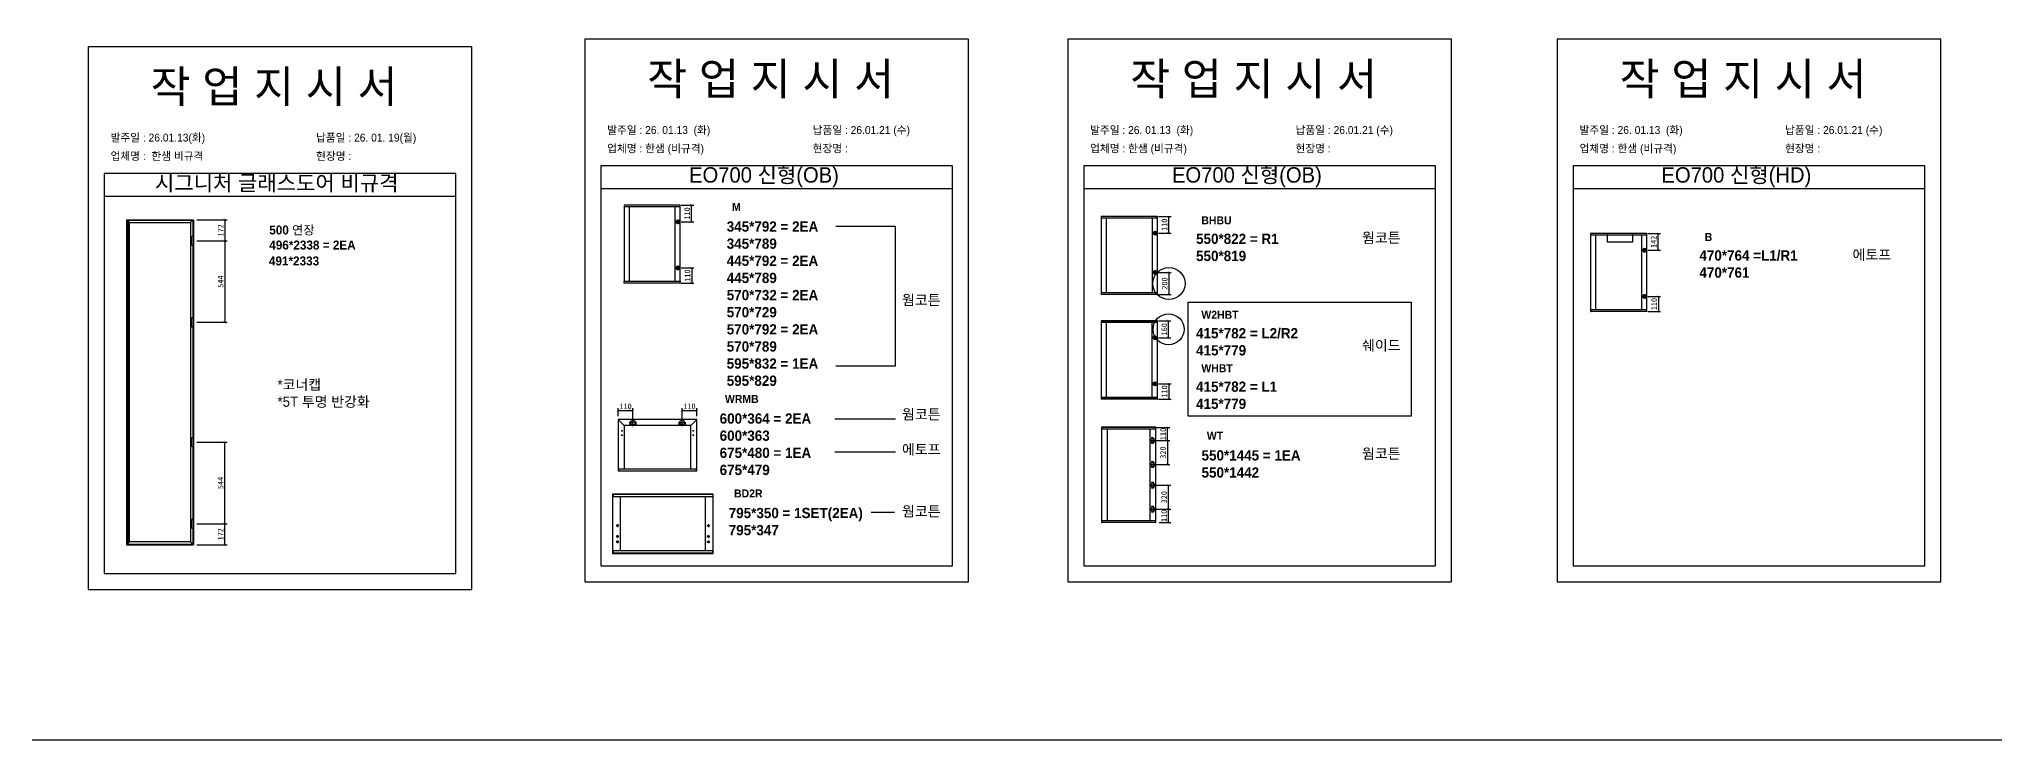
# Model space of a CAD drawing. Header units: millimetres. Extents: x -44117 to 256353, y -2095463 to 65325.
# Drawn here: x 110566 to 119132, y -631101 to -628033 of the extents above; entities that cross this region are included whole.
import ezdxf

# ---------------------------------------------------------------- set-up
doc = ezdxf.new("R2010")
doc.units = ezdxf.units.MM
doc.header["$LTSCALE"] = 10
doc.layers.add('Layer1', color=7, linetype='Continuous', lineweight=70)
doc.styles.add('MtX_Gulim', font='')
doc.styles.get('MtX_Gulim').set_extended_font_data('Gulim', bold=True)
doc.dimstyles.new('ISO-25', dxfattribs={"dimtxt": 2.5, "dimasz": 2.5, "dimexe": 1, "dimexo": 1, "dimtad": 1, "dimtxsty": 'Standard', "dimblk": 'ARCHTICK', "dimcen": 2.5, "dimadec": 0, "dimazin": 0, "dimtfac": 1, "dimtmove": 0, "dimatfit": 3, "dimfxl": 0, "dimarcsym": 0})

# ---------------------------------------------------------------- blocks, each defined once
blk = doc.blocks.new('_ArchTick')
at = {"color": 0, "linetype": 'ByBlock', "const_width": 0.15}
blk.add_lwpolyline([(-0.5, -0.5), (0.5, 0.5)], dxfattribs=at)
blk = doc.blocks.new('*D4509')
at = {"color": 0, "lineweight": -2}
for p, q in [((111256.1, -628916.3), (111389.3, -628916.3)), ((111379.3, -628916.3), (111379.3, -629273.1)), ((111256.1, -629273.1), (111389.3, -629273.1))]:
    blk.add_line(p, q, dxfattribs=at)
at = {"layer": 'Defpoints', "color": 0}
for p in [(111241.1, -628916.3), (111241.1, -629273.1), (111379.3, -629273.1)]:
    blk.add_point(p, dxfattribs=at)
at = {"color": 0, "lineweight": -2, "xscale": 10, "yscale": 10, "zscale": 10}
for p, rotation in [((111379.3, -628916.3), 90), ((111379.3, -629273.1), 270)]:
    blk.add_blockref('_ArchTick', p, dxfattribs=dict(at, rotation=rotation))
at = {"color": 0, "insert": (111360.5, -629094.7), "char_height": 25, "attachment_point": 5, "rotation": 90}
blk.add_mtext('544', dxfattribs=at)
blk = doc.blocks.new('*D4510')
at = {"color": 0, "lineweight": -2}
for p, q in [((111256.1, -628823.8), (111389.3, -628823.8)), ((111379.3, -628823.8), (111379.3, -628916.3)), ((111256.1, -628916.3), (111389.3, -628916.3))]:
    blk.add_line(p, q, dxfattribs=at)
at = {"layer": 'Defpoints', "color": 0}
for p in [(111241.1, -628823.8), (111241.1, -628916.3), (111379.3, -628916.3)]:
    blk.add_point(p, dxfattribs=at)
at = {"color": 0, "lineweight": -2, "xscale": 10, "yscale": 10, "zscale": 10}
for p, rotation in [((111379.3, -628823.8), 90), ((111379.3, -628916.3), 270)]:
    blk.add_blockref('_ArchTick', p, dxfattribs=dict(at, rotation=rotation))
at = {"color": 0, "insert": (111360.5, -628870), "char_height": 25, "attachment_point": 5, "rotation": 90}
blk.add_mtext('172', dxfattribs=at)
blk = doc.blocks.new('*D4511')
at = {"color": 0, "lineweight": -2}
for p, q in [((111256.1, -629797.9), (111389.3, -629797.9)), ((111379.3, -630154.8), (111379.3, -629797.9)), ((111256.1, -630154.8), (111389.3, -630154.8))]:
    blk.add_line(p, q, dxfattribs=at)
at = {"layer": 'Defpoints', "color": 0}
for p in [(111241.1, -629797.9), (111379.3, -629797.9), (111241.1, -630154.8)]:
    blk.add_point(p, dxfattribs=at)
at = {"color": 0, "lineweight": -2, "xscale": 10, "yscale": 10, "zscale": 10}
for p, rotation in [((111379.3, -629797.9), 90), ((111379.3, -630154.8), 270)]:
    blk.add_blockref('_ArchTick', p, dxfattribs=dict(at, rotation=rotation))
at = {"color": 0, "insert": (111360.5, -629976.4), "char_height": 25, "attachment_point": 5, "rotation": 90}
blk.add_mtext('544', dxfattribs=at)
blk = doc.blocks.new('*D4512')
at = {"color": 0, "lineweight": -2}
for p, q in [((111256.1, -630154.8), (111389.3, -630154.8)), ((111379.3, -630247.3), (111379.3, -630154.8)), ((111256.1, -630247.3), (111389.3, -630247.3))]:
    blk.add_line(p, q, dxfattribs=at)
at = {"layer": 'Defpoints', "color": 0}
for p in [(111241.1, -630154.8), (111379.3, -630154.8), (111241.1, -630247.3)]:
    blk.add_point(p, dxfattribs=at)
at = {"color": 0, "lineweight": -2, "xscale": 10, "yscale": 10, "zscale": 10}
for p, rotation in [((111379.3, -630154.8), 90), ((111379.3, -630247.3), 270)]:
    blk.add_blockref('_ArchTick', p, dxfattribs=dict(at, rotation=rotation))
at = {"color": 0, "insert": (111360.5, -630201), "char_height": 25, "attachment_point": 5, "rotation": 90}
blk.add_mtext('172', dxfattribs=at)
blk = doc.blocks.new('*D4513')
at = {"color": 0, "lineweight": -2}
for p, q in [((113378.5, -628759.5), (113433.1, -628759.5)), ((113423.1, -628833.2), (113423.1, -628759.5)), ((113378.5, -628833.2), (113433.1, -628833.2))]:
    blk.add_line(p, q, dxfattribs=at)
at = {"layer": 'Defpoints', "color": 0}
for p in [(113363.5, -628759.5), (113423.1, -628759.5), (113363.5, -628833.2)]:
    blk.add_point(p, dxfattribs=at)
at = {"color": 0, "lineweight": -2, "xscale": 10, "yscale": 10, "zscale": 10}
for p, rotation in [((113423.1, -628759.5), 90), ((113423.1, -628833.2), 270)]:
    blk.add_blockref('_ArchTick', p, dxfattribs=dict(at, rotation=rotation))
at = {"color": 0, "insert": (113404.3, -628796.3), "char_height": 25, "attachment_point": 5, "rotation": 90}
blk.add_mtext('110', dxfattribs=at)
blk = doc.blocks.new('*D4514')
at = {"color": 0, "lineweight": -2}
for p, q in [((113378.5, -629035), (113434, -629035)), ((113424, -629035), (113424, -629101.9)), ((113378.5, -629101.9), (113434, -629101.9))]:
    blk.add_line(p, q, dxfattribs=at)
at = {"layer": 'Defpoints', "color": 0}
for p in [(113363.5, -629035), (113363.5, -629101.9), (113424, -629101.9)]:
    blk.add_point(p, dxfattribs=at)
at = {"color": 0, "lineweight": -2, "xscale": 10, "yscale": 10, "zscale": 10}
for p, rotation in [((113424, -629035), 90), ((113424, -629101.9), 270)]:
    blk.add_blockref('_ArchTick', p, dxfattribs=dict(at, rotation=rotation))
at = {"color": 0, "insert": (113405.3, -629068.5), "char_height": 25, "attachment_point": 5, "rotation": 90}
blk.add_mtext('110', dxfattribs=at)
blk = doc.blocks.new('*D4515')
at = {"color": 0, "lineweight": -2}
for p, q in [((113102.2, -629684.2), (113102.2, -629649.6)), ((113166.7, -629696.9), (113166.7, -629649.6)), ((113102.2, -629659.6), (113166.7, -629659.6))]:
    blk.add_line(p, q, dxfattribs=at)
at = {"layer": 'Defpoints', "color": 0}
for p in [(113102.2, -629699.2), (113166.7, -629659.6), (113166.7, -629711.9)]:
    blk.add_point(p, dxfattribs=at)
at = {"color": 0, "lineweight": -2, "xscale": 10, "yscale": 10, "zscale": 10, "rotation": 180}
blk.add_blockref('_ArchTick', (113102.2, -629659.6), dxfattribs=at)
at = {"color": 0, "lineweight": -2, "xscale": 10, "yscale": 10, "zscale": 10}
blk.add_blockref('_ArchTick', (113166.7, -629659.6), dxfattribs=at)
at = {"color": 0, "insert": (113134.4, -629640.9), "char_height": 25, "attachment_point": 5}
blk.add_mtext('110', dxfattribs=at)
blk = doc.blocks.new('*D4516')
at = {"color": 0, "lineweight": -2}
for p, q in [((113382.3, -629696.9), (113382.3, -629649.6)), ((113446.8, -629684.2), (113446.8, -629649.6)), ((113382.3, -629659.6), (113446.8, -629659.6))]:
    blk.add_line(p, q, dxfattribs=at)
at = {"layer": 'Defpoints', "color": 0}
for p in [(113382.3, -629711.9), (113446.8, -629659.6), (113446.8, -629699.2)]:
    blk.add_point(p, dxfattribs=at)
at = {"color": 0, "lineweight": -2, "xscale": 10, "yscale": 10, "zscale": 10, "rotation": 180}
blk.add_blockref('_ArchTick', (113382.3, -629659.6), dxfattribs=at)
at = {"color": 0, "lineweight": -2, "xscale": 10, "yscale": 10, "zscale": 10}
blk.add_blockref('_ArchTick', (113446.8, -629659.6), dxfattribs=at)
at = {"color": 0, "insert": (113414.5, -629640.9), "char_height": 25, "attachment_point": 5}
blk.add_mtext('110', dxfattribs=at)
blk = doc.blocks.new('*D4517')
at = {"color": 0, "lineweight": -2}
for p, q in [((115469, -628809.1), (115523.6, -628809.1)), ((115469, -628882.7), (115523.6, -628882.7)), ((115513.6, -628882.7), (115513.6, -628809.1))]:
    blk.add_line(p, q, dxfattribs=at)
at = {"layer": 'Defpoints', "color": 0}
for p in [(115454, -628809.1), (115454, -628882.7), (115513.6, -628809.1)]:
    blk.add_point(p, dxfattribs=at)
at = {"color": 0, "lineweight": -2, "xscale": 10, "yscale": 10, "zscale": 10}
for p, rotation in [((115513.6, -628809.1), 90), ((115513.6, -628882.7), 270)]:
    blk.add_blockref('_ArchTick', p, dxfattribs=dict(at, rotation=rotation))
at = {"color": 0, "insert": (115494.8, -628845.9), "char_height": 25, "attachment_point": 5, "rotation": 90}
blk.add_mtext('110', dxfattribs=at)
blk = doc.blocks.new('*D4518')
at = {"color": 0, "lineweight": -2}
for p, q in [((115469, -629054.5), (115524.5, -629054.5)), ((115514.5, -629054.5), (115514.5, -629151.5)), ((115469, -629151.5), (115524.5, -629151.5))]:
    blk.add_line(p, q, dxfattribs=at)
at = {"layer": 'Defpoints', "color": 0}
for p in [(115454, -629054.5), (115454, -629151.5), (115514.5, -629151.5)]:
    blk.add_point(p, dxfattribs=at)
at = {"color": 0, "lineweight": -2, "xscale": 10, "yscale": 10, "zscale": 10}
for p, rotation in [((115514.5, -629054.5), 90), ((115514.5, -629151.5), 270)]:
    blk.add_blockref('_ArchTick', p, dxfattribs=dict(at, rotation=rotation))
at = {"color": 0, "insert": (115495.8, -629103), "char_height": 25, "attachment_point": 5, "rotation": 90}
blk.add_mtext('200', dxfattribs=at)
blk = doc.blocks.new('*D4519')
at = {"color": 0, "lineweight": -2}
for p, q in [((117612.6, -628883.9), (117667.2, -628883.9)), ((117657.2, -628957.5), (117657.2, -628883.9)), ((117612.6, -628957.5), (117667.2, -628957.5))]:
    blk.add_line(p, q, dxfattribs=at)
at = {"layer": 'Defpoints', "color": 0}
for p in [(117597.6, -628883.9), (117657.2, -628883.9), (117597.6, -628957.5)]:
    blk.add_point(p, dxfattribs=at)
at = {"color": 0, "lineweight": -2, "xscale": 10, "yscale": 10, "zscale": 10}
for p, rotation in [((117657.2, -628883.9), 90), ((117657.2, -628957.5), 270)]:
    blk.add_blockref('_ArchTick', p, dxfattribs=dict(at, rotation=rotation))
at = {"color": 0, "insert": (117638.4, -628920.7), "char_height": 25, "attachment_point": 5, "rotation": 90}
blk.add_mtext('142', dxfattribs=at)
blk = doc.blocks.new('*D4520')
at = {"color": 0, "lineweight": -2}
for p, q in [((117612.6, -629159.4), (117668.2, -629159.4)), ((117612.6, -629226.3), (117668.2, -629226.3)), ((117658.2, -629159.4), (117658.2, -629226.3))]:
    blk.add_line(p, q, dxfattribs=at)
at = {"layer": 'Defpoints', "color": 0}
for p in [(117597.6, -629159.4), (117597.6, -629226.3), (117658.2, -629226.3)]:
    blk.add_point(p, dxfattribs=at)
at = {"color": 0, "lineweight": -2, "xscale": 10, "yscale": 10, "zscale": 10}
for p, rotation in [((117658.2, -629159.4), 90), ((117658.2, -629226.3), 270)]:
    blk.add_blockref('_ArchTick', p, dxfattribs=dict(at, rotation=rotation))
at = {"color": 0, "insert": (117639.4, -629192.9), "char_height": 25, "attachment_point": 5, "rotation": 90}
blk.add_mtext('110', dxfattribs=at)
blk = doc.blocks.new('*D4521')
at = {"color": 0, "lineweight": -2}
for p, q in [((115468.1, -629266.7), (115522.7, -629266.7)), ((115512.7, -629340.3), (115512.7, -629266.7)), ((115468.1, -629340.3), (115522.7, -629340.3))]:
    blk.add_line(p, q, dxfattribs=at)
at = {"layer": 'Defpoints', "color": 0}
for p in [(115453.1, -629266.7), (115512.7, -629266.7), (115453.1, -629340.3)]:
    blk.add_point(p, dxfattribs=at)
at = {"color": 0, "lineweight": -2, "xscale": 10, "yscale": 10, "zscale": 10}
for p, rotation in [((115512.7, -629266.7), 90), ((115512.7, -629340.3), 270)]:
    blk.add_blockref('_ArchTick', p, dxfattribs=dict(at, rotation=rotation))
at = {"color": 0, "insert": (115494, -629303.5), "char_height": 25, "attachment_point": 5, "rotation": 90}
blk.add_mtext('160', dxfattribs=at)
blk = doc.blocks.new('*D4522')
at = {"color": 0, "lineweight": -2}
for p, q in [((115468.1, -629542.2), (115523.7, -629542.2)), ((115513.7, -629542.2), (115513.7, -629609.1)), ((115468.1, -629609.1), (115523.7, -629609.1))]:
    blk.add_line(p, q, dxfattribs=at)
at = {"layer": 'Defpoints', "color": 0}
for p in [(115453.1, -629542.2), (115453.1, -629609.1), (115513.7, -629609.1)]:
    blk.add_point(p, dxfattribs=at)
at = {"color": 0, "lineweight": -2, "xscale": 10, "yscale": 10, "zscale": 10}
for p, rotation in [((115513.7, -629542.2), 90), ((115513.7, -629609.1), 270)]:
    blk.add_blockref('_ArchTick', p, dxfattribs=dict(at, rotation=rotation))
at = {"color": 0, "insert": (115494.9, -629575.6), "char_height": 25, "attachment_point": 5, "rotation": 90}
blk.add_mtext('110', dxfattribs=at)
blk = doc.blocks.new('*D4523')
at = {"color": 0, "lineweight": -2}
for p, q in [((115459.8, -629733), (115517.8, -629733)), ((115507.8, -629790.8), (115507.8, -629733)), ((115459.8, -629790.8), (115517.8, -629790.8))]:
    blk.add_line(p, q, dxfattribs=at)
at = {"layer": 'Defpoints', "color": 0}
for p in [(115444.8, -629733), (115507.8, -629733), (115444.8, -629790.8)]:
    blk.add_point(p, dxfattribs=at)
at = {"color": 0, "lineweight": -2, "xscale": 10, "yscale": 10, "zscale": 10}
for p, rotation in [((115507.8, -629733), 90), ((115507.8, -629790.8), 270)]:
    blk.add_blockref('_ArchTick', p, dxfattribs=dict(at, rotation=rotation))
at = {"color": 0, "insert": (115489, -629761.9), "char_height": 25, "attachment_point": 5, "rotation": 90}
blk.add_mtext('110', dxfattribs=at)
blk = doc.blocks.new('*D4524')
at = {"color": 0, "lineweight": -2}
for p, q in [((115459.8, -630091.4), (115522.3, -630091.4)), ((115471.5, -630149.9), (115522.3, -630149.9)), ((115512.3, -630149.9), (115512.3, -630091.4))]:
    blk.add_line(p, q, dxfattribs=at)
at = {"layer": 'Defpoints', "color": 0}
for p in [(115444.8, -630091.4), (115456.5, -630149.9), (115512.3, -630091.4)]:
    blk.add_point(p, dxfattribs=at)
at = {"color": 0, "lineweight": -2, "xscale": 10, "yscale": 10, "zscale": 10}
for p, rotation in [((115512.3, -630091.4), 90), ((115512.3, -630149.9), 270)]:
    blk.add_blockref('_ArchTick', p, dxfattribs=dict(at, rotation=rotation))
at = {"color": 0, "insert": (115493.6, -630120.6), "char_height": 25, "attachment_point": 5, "rotation": 90}
blk.add_mtext('110', dxfattribs=at)
blk = doc.blocks.new('*D4525')
at = {"color": 0, "lineweight": -2}
for p, q in [((115459.8, -629986.2), (115522.3, -629986.2)), ((115512.3, -630091.4), (115512.3, -629986.2)), ((115459.8, -630091.4), (115522.3, -630091.4))]:
    blk.add_line(p, q, dxfattribs=at)
at = {"layer": 'Defpoints', "color": 0}
for p in [(115444.8, -629986.2), (115512.3, -629986.2), (115444.8, -630091.4)]:
    blk.add_point(p, dxfattribs=at)
at = {"color": 0, "lineweight": -2, "xscale": 10, "yscale": 10, "zscale": 10}
for p, rotation in [((115512.3, -629986.2), 90), ((115512.3, -630091.4), 270)]:
    blk.add_blockref('_ArchTick', p, dxfattribs=dict(at, rotation=rotation))
at = {"color": 0, "insert": (115493.6, -630038.8), "char_height": 25, "attachment_point": 5, "rotation": 90}
blk.add_mtext('320', dxfattribs=at)
blk = doc.blocks.new('*D4526')
at = {"color": 0, "lineweight": -2}
for p, q in [((115459.8, -629790.8), (115517.8, -629790.8)), ((115507.8, -629790.8), (115507.8, -629896)), ((115459.8, -629896), (115517.8, -629896))]:
    blk.add_line(p, q, dxfattribs=at)
at = {"layer": 'Defpoints', "color": 0}
for p in [(115444.8, -629790.8), (115444.8, -629896), (115507.8, -629896)]:
    blk.add_point(p, dxfattribs=at)
at = {"color": 0, "lineweight": -2, "xscale": 10, "yscale": 10, "zscale": 10}
for p, rotation in [((115507.8, -629790.8), 90), ((115507.8, -629896), 270)]:
    blk.add_blockref('_ArchTick', p, dxfattribs=dict(at, rotation=rotation))
at = {"color": 0, "insert": (115489, -629843.4), "char_height": 25, "attachment_point": 5, "rotation": 90}
blk.add_mtext('320', dxfattribs=at)

msp = doc.modelspace()

# ---------------------------------------------------------------- linework, layer by layer
for p, q in [((112391.02745, -628621.45726), (110851.02745, -628621.45726)), ((114566.19818, -628588.19526), (113026.19818, -628588.19526)), ((116681.51062, -628588.19526), (115141.51062, -628588.19526)), ((118825.5444, -628588.19526), (117285.5444, -628588.19526)), ((114566.19818, -628688.19526), (113026.19818, -628688.19526)), ((116681.51062, -628688.19526), (115141.51062, -628688.19526)), ((118825.5444, -628688.19526), (117285.5444, -628688.19526)), ((112391.02745, -628721.45726), (110851.02745, -628721.45726)), ((113127.61907, -628759.77993), (113127.61907, -629101.66681)), ((113374.11971, -628760.22266), (113127.61907, -628760.22266)), ((113374.11971, -628766.91282), (113127.61907, -628766.91282)), ((113373.87375, -628759.53397), (113127.86503, -628759.53397)), ((113149.50967, -628766.4209), (113149.50967, -629094.53393)), ((113351.98315, -629094.53393), (113351.98315, -628766.91282)), ((113372.8899, -628766.91282), (113372.8899, -628759.53397)), ((113374.11971, -629101.66681), (113374.11971, -628759.77993)), ((110948.55264, -628823.78057), (110948.55264, -630247.27696)), ((110948.55264, -628823.78057), (111241.12379, -628823.78057)), ((110948.55264, -628823.78057), (110961.01644, -628836.24436)), ((110948.55264, -628823.78057), (110954.45655, -628823.78057)), ((110954.45655, -628823.78057), (110954.45655, -630247.27696)), ((111228.66, -628836.24436), (111241.12379, -628823.78057)), ((111241.12379, -628823.78057), (111241.12379, -630247.27696)), ((115218.10727, -628809.37025), (115218.10727, -629151.25714)), ((115464.60791, -628809.81298), (115218.10727, -628809.81298)), ((115464.60791, -628816.50315), (115218.10727, -628816.50315)), ((115464.36195, -628809.12429), (115218.35323, -628809.12429)), ((115239.99787, -628816.01122), (115239.99787, -629144.12426)), ((115442.47135, -629144.12426), (115442.47135, -628816.50315)), ((115463.3781, -628816.50315), (115463.3781, -628809.12429)), ((115464.60791, -629151.25714), (115464.60791, -628809.37025)), ((117361.72194, -628884.17489), (117361.72194, -629226.06177)), ((117608.22258, -628884.61762), (117361.72194, -628884.61762)), ((117607.97661, -628883.92892), (117361.9679, -628883.92892)), ((117606.99277, -628891.30778), (117606.99277, -628883.92892)), ((117608.22258, -629226.06177), (117608.22258, -628884.17489)), ((117608.22258, -628891.30778), (117361.72194, -628891.30778)), ((117383.61253, -628890.81585), (117383.61253, -629218.92889)), ((117586.08602, -629218.92889), (117586.08602, -628891.30778)), ((113374.11971, -629094.53393), (113127.61907, -629094.53393)), ((113374.11971, -629101.22409), (113127.61907, -629101.22409)), ((113373.87375, -629101.91278), (113127.86503, -629101.91278)), ((113128.84888, -629101.91278), (113128.84888, -629094.53393)), ((113372.8899, -629094.53393), (113372.8899, -629101.91278)), ((115464.60791, -629144.12426), (115218.10727, -629144.12426)), ((115464.60791, -629150.81442), (115218.10727, -629150.81442)), ((115464.36195, -629151.50311), (115218.35323, -629151.50311)), ((115219.33708, -629151.50311), (115219.33708, -629144.12426)), ((115463.3781, -629144.12426), (115463.3781, -629151.50311)), ((117608.22258, -629218.92889), (117361.72194, -629218.92889)), ((117608.22258, -629225.61905), (117361.72194, -629225.61905)), ((117607.97661, -629226.30774), (117361.9679, -629226.30774)), ((117362.95174, -629226.30774), (117362.95174, -629218.92889)), ((117606.99277, -629218.92889), (117606.99277, -629226.30774)), ((115217.25459, -629266.95099), (115217.25459, -629608.83788)), ((115463.75523, -629267.39372), (115217.25459, -629267.39372)), ((115463.75523, -629274.08388), (115217.25459, -629274.08388)), ((115463.50927, -629266.70503), (115217.50055, -629266.70503)), ((115239.14519, -629273.59196), (115239.14519, -629601.70499)), ((115441.61867, -629601.70499), (115441.61867, -629274.08388)), ((115462.52542, -629274.08388), (115462.52542, -629266.70503)), ((115463.75523, -629608.83788), (115463.75523, -629266.95099)), ((115463.75523, -629601.70499), (115217.25459, -629601.70499)), ((115463.75523, -629608.39515), (115217.25459, -629608.39515)), ((115463.50927, -629609.08385), (115217.50055, -629609.08385)), ((115218.4844, -629609.08385), (115218.4844, -629601.70499)), ((115462.52542, -629601.70499), (115462.52542, -629609.08385)), ((113101.8894, -629699.20862), (113101.8894, -629923.54895)), ((113128.23015, -629725.54938), (113101.97609, -629698.99935)), ((113446.77524, -629698.91266), (113102.18537, -629698.91266)), ((113128.23015, -629725.54938), (113128.23015, -629915.55794)), ((113420.73045, -629725.54938), (113128.23015, -629725.54938)), ((113182.84883, -629711.93505), (113150.562, -629711.93505)), ((113155.75476, -629717.85432), (113151.01935, -629717.85432)), ((113153.38706, -629715.48662), (113153.38706, -629720.22203)), ((113166.70541, -629728.07847), (113166.70541, -629695.79164)), ((113182.39148, -629717.85432), (113177.65606, -629717.85432)), ((113180.02377, -629715.48662), (113180.02377, -629720.22203)), ((113366.11178, -629711.93505), (113398.39861, -629711.93505)), ((113371.30455, -629717.85432), (113366.56914, -629717.85432)), ((113368.93685, -629715.48662), (113368.93685, -629720.22203)), ((113382.2552, -629728.07847), (113382.2552, -629695.79164)), ((113397.94127, -629717.85432), (113393.20585, -629717.85432)), ((113395.57356, -629715.48662), (113395.57356, -629720.22203)), ((113420.73045, -629725.54938), (113446.98451, -629698.99935)), ((113420.73045, -629914.96601), (113420.73045, -629725.54938)), ((113447.0712, -629923.54895), (113447.0712, -629699.20862)), ((114050.49955, -629695.97473), (114316.05853, -629695.97473)), ((115219.56694, -629732.48862), (115219.56694, -630149.69648)), ((115456.56051, -629732.96793), (115219.56694, -629732.96793)), ((115456.56051, -629740.21088), (115219.56694, -629740.21088)), ((115456.29422, -629732.22234), (115219.83323, -629732.22234)), ((115220.89836, -629732.22234), (115220.89836, -629740.21088)), ((115243.2663, -629739.67831), (115243.2663, -630141.97423)), ((115432.59487, -630141.97423), (115432.59487, -629740.21088)), ((115455.22908, -629740.21088), (115455.22908, -629732.22234)), ((115456.56051, -630149.69648), (115456.56051, -629732.48862)), ((113115.20776, -629748.63453), (113121.12703, -629748.63453)), ((113115.20776, -629767.57619), (113121.12703, -629767.57619)), ((113118.1674, -629745.67489), (113118.1674, -629751.59416)), ((113118.1674, -629764.61656), (113118.1674, -629770.53583)), ((113433.75285, -629748.63453), (113427.83358, -629748.63453)), ((113433.75285, -629767.57619), (113427.83358, -629767.57619)), ((113430.79321, -629745.67489), (113430.79321, -629751.59416)), ((113430.79321, -629764.61656), (113430.79321, -629770.53583)), ((115430.31938, -629790.80501), (115459.36856, -629790.80501)), ((115442.18112, -629778.82219), (115437.92056, -629778.82219)), ((115442.18112, -629802.78783), (115437.92056, -629802.78783)), ((115440.05084, -629776.69191), (115440.05084, -629780.95247)), ((115440.05084, -629800.65756), (115440.05084, -629804.91811)), ((115444.84397, -629805.32961), (115444.84397, -629776.28043)), ((114050.49955, -629840.49663), (114316.05853, -629840.49663)), ((115430.31938, -629895.98756), (115459.36856, -629895.98756)), ((115442.18112, -629884.00473), (115437.92056, -629884.00473)), ((115442.18112, -629907.97037), (115437.92056, -629907.97037)), ((115440.05084, -629881.87445), (115440.05084, -629886.13501)), ((115440.05084, -629905.84009), (115440.05084, -629910.10065)), ((115444.84397, -629881.46297), (115444.84397, -629910.51215)), ((113101.8894, -629914.96601), (113447.0712, -629914.96601)), ((113101.8894, -629923.01622), (113446.77524, -629923.01622)), ((113102.18537, -629923.84491), (113446.77524, -629923.84491)), ((113103.36922, -629914.96601), (113103.36922, -629923.84491)), ((113445.59138, -629923.84491), (113445.59138, -629914.96601)), ((115430.31938, -629986.19756), (115459.36856, -629986.19756)), ((115442.18112, -629974.21473), (115437.92056, -629974.21473)), ((115442.18112, -629998.18037), (115437.92056, -629998.18037)), ((115440.05084, -629972.08445), (115440.05084, -629976.34501)), ((115440.05084, -629996.05009), (115440.05084, -630000.31065)), ((115444.84397, -629971.67296), (115444.84397, -630000.72214)), ((113077.50588, -630025.90848), (113077.50588, -630284.35054)), ((113518.11629, -630026.57495), (113077.50588, -630026.57495)), ((113518.11629, -630036.64604), (113077.50588, -630036.64604)), ((113517.74602, -630025.53822), (113077.87615, -630025.53822)), ((113079.35719, -630025.53822), (113079.35719, -630036.64604)), ((113110.82936, -630036.64604), (113110.82936, -630273.61298)), ((113484.79281, -630273.61298), (113484.79281, -630036.64604)), ((113516.26498, -630025.53822), (113516.26498, -630036.64604)), ((113518.11629, -630284.35054), (113518.11629, -630025.90848)), ((115442.18112, -630079.39725), (115437.92056, -630079.39725)), ((115440.05084, -630077.26697), (115440.05084, -630081.52753)), ((115444.84397, -630076.85549), (115444.84397, -630105.90467)), ((113104.72006, -630163.27525), (113092.50145, -630163.27525)), ((113098.61075, -630157.16594), (113098.61075, -630169.38455)), ((113490.90211, -630163.27525), (113503.12072, -630163.27525)), ((113497.01142, -630157.16594), (113497.01142, -630169.38455)), ((114311.94869, -630105.40075), (114210.33174, -630105.40075)), ((115456.56051, -630141.97423), (115219.56694, -630141.97423)), ((115456.56051, -630149.21718), (115219.56694, -630149.21718)), ((115456.29422, -630149.96278), (115219.83323, -630149.96278)), ((115220.89836, -630149.96278), (115220.89836, -630141.97423)), ((115430.31938, -630091.38009), (115459.36856, -630091.38009)), ((115442.18112, -630103.36289), (115437.92056, -630103.36289)), ((115440.05084, -630101.23262), (115440.05084, -630105.49317)), ((115455.22908, -630141.97423), (115455.22908, -630149.96278)), ((110961.01644, -630234.81316), (110948.55264, -630247.27696)), ((110948.55264, -630247.27696), (111241.12379, -630247.27696)), ((111228.66, -630234.81316), (111241.12379, -630247.27696)), ((113104.72006, -630210.66864), (113092.50145, -630210.66864)), ((113104.72006, -630234.36533), (113092.50145, -630234.36533)), ((113098.61075, -630204.55933), (113098.61075, -630216.77794)), ((113098.61075, -630228.25602), (113098.61075, -630240.47463)), ((113490.90211, -630210.66864), (113503.12072, -630210.66864)), ((113490.90211, -630234.36533), (113503.12072, -630234.36533)), ((113497.01142, -630204.55933), (113497.01142, -630216.77794)), ((113497.01142, -630228.25602), (113497.01142, -630240.47463)), ((113518.11629, -630273.61298), (113077.50588, -630273.61298)), ((113518.11629, -630283.68407), (113077.50588, -630283.68407)), ((113077.87615, -630284.72081), (113517.74602, -630284.72081)), ((113079.35719, -630273.61298), (113079.35719, -630284.72081)), ((113516.26498, -630284.72081), (113516.26498, -630273.61298))]:
    msp.add_line(p, q)
at = {"linetype": 'Continuous'}
for p, q in [((110961.01644, -630234.81316), (110961.01644, -628836.24436)), ((110961.01644, -628836.24436), (111228.66, -628836.24436)), ((111228.66, -628836.24436), (111228.66, -630234.81316)), ((111228.66, -630234.81316), (110961.01644, -630234.81316))]:
    msp.add_line(p, q, dxfattribs=at)
at = {"color": 1}
msp.add_line((104015.69829, -631101.39876), (196284.84516, -631101.39876), dxfattribs=at)
msp.add_line((104015.69829, -631101.39876), (196284.84516, -631101.39876), dxfattribs=at)
for points in [[(110781.02745, -630442.28754), (112461.02745, -630442.28754), (112461.02745, -628066.28754), (110781.02745, -628066.28754)], [(112956.19818, -630409.02553), (114636.19818, -630409.02553), (114636.19818, -628033.02553), (112956.19818, -628033.02553)], [(115071.51062, -630409.02553), (116751.51062, -630409.02553), (116751.51062, -628033.02553), (115071.51062, -628033.02553)], [(117215.5444, -630409.02553), (118895.5444, -630409.02553), (118895.5444, -628033.02553), (117215.5444, -628033.02553)], [(110950.52061, -628825.74853), (111239.15582, -628825.74853), (111239.15582, -630245.30899), (110950.52061, -630245.30899)], [(115598.21431, -629184.22797), (116575.18233, -629184.22797), (116575.18233, -629684.27373), (115598.21431, -629684.27373)]]:
    msp.add_lwpolyline(points, close=True)
for points in [[(110851.02745, -628621.45726), (110851.02745, -630372.28754), (112391.02745, -630372.28754), (112391.02745, -628621.45726)], [(113026.19818, -628588.19526), (113026.19818, -630339.02553), (114566.19818, -630339.02553), (114566.19818, -628588.19526)], [(115141.51062, -628588.19526), (115141.51062, -630339.02553), (116681.51062, -630339.02553), (116681.51062, -628588.19526)], [(117285.5444, -628588.19526), (117285.5444, -630339.02553), (118825.5444, -630339.02553), (118825.5444, -628588.19526)], [(114054.83521, -628852.14751), (114314.97462, -628852.14751), (114314.97462, -629464.92035), (114054.83521, -629464.92035)], [(117545.20695, -628883.92892), (117545.20695, -628921.50509), (117435.53578, -628921.50509), (117435.53578, -628883.92892)]]:
    msp.add_lwpolyline(points)
at = {"linetype": 'Continuous'}
for points in [[(111236.52138, -628935.60517), (111236.52138, -628935.60517, 0.4142135624), (111241.12379, -628931.00276), (111241.12379, -628901.54731, 0.4142135624), (111236.52138, -628896.94489), (111236.52138, -628896.94489, 0.4142135624), (111231.91896, -628901.54731), (111231.91896, -628931.00276, 0.4142135624)], [(111236.52138, -629292.46325), (111236.52138, -629292.46325, 0.4142135624), (111241.12379, -629287.86084), (111241.12379, -629258.40539, 0.4142135624), (111236.52138, -629253.80298), (111236.52138, -629253.80298, 0.4142135624), (111231.91896, -629258.40539), (111231.91896, -629287.86084, 0.4142135624)], [(111236.52138, -629817.25455), (111236.52138, -629817.25455, 0.4142135624), (111241.12379, -629812.65213), (111241.12379, -629783.19669, 0.4142135624), (111236.52138, -629778.59427), (111236.52138, -629778.59427, 0.4142135624), (111231.91896, -629783.19669), (111231.91896, -629812.65213, 0.4142135624)], [(111236.52138, -630174.11263), (111236.52138, -630174.11263, 0.4142135624), (111241.12379, -630169.51021), (111241.12379, -630140.05477, 0.4142135624), (111236.52138, -630135.45235), (111236.52138, -630135.45235, 0.4142135624), (111231.91896, -630140.05477), (111231.91896, -630169.51021, 0.4142135624)]]:
    msp.add_lwpolyline(points, format="xyb", close=True, dxfattribs=at)
at = {"color": 1}
for centre, radius in [((115514.53717, -629103.00795), 70.31584), ((115512.73102, -629303.51327), 67.84797)]:
    msp.add_circle(centre, radius, dxfattribs=at)
for centre, radius in [((113153.38706, -629717.85432), 0.94708), ((113166.70541, -629711.93505), 10.35872), ((113180.02377, -629717.85432), 0.94708), ((113368.93685, -629717.85432), 0.94708), ((113382.2552, -629711.93505), 10.35872), ((113395.57356, -629717.85432), 0.94708), ((113118.1674, -629748.63453), 0.88789), ((113118.1674, -629767.57619), 0.88789), ((113430.79321, -629748.63453), 0.88789), ((113430.79321, -629767.57619), 0.88789), ((115444.84397, -629790.80501), 9.31997), ((115440.05084, -629778.82219), 0.85211), ((115440.05084, -629802.78783), 0.85211), ((115444.84397, -629895.98756), 9.31997), ((115440.05084, -629884.00473), 0.85211), ((115440.05084, -629907.97037), 0.85211), ((115444.84397, -629986.19756), 9.31997), ((115440.05084, -629974.21473), 0.85211), ((115440.05084, -629998.18037), 0.85211), ((115444.84397, -630091.38009), 9.31997), ((115440.05084, -630079.39725), 0.85211), ((113098.61075, -630163.27525), 3.70261), ((113497.01142, -630163.27525), 3.70261), ((115440.05084, -630103.36289), 0.85211), ((113098.61075, -630210.66864), 3.70261), ((113098.61075, -630234.36533), 3.70261), ((113497.01142, -630210.66864), 3.70261), ((113497.01142, -630234.36533), 3.70261)]:
    msp.add_circle(centre, radius)
for centre, radius, start, end in [((113373.87375, -628759.77993), 0.24596, 0, 90), ((115464.36195, -628809.37025), 0.24596, 0, 90), ((117607.97661, -628884.17489), 0.24596, 0, 90), ((113127.86503, -629101.66682), 0.24596, 180, 270), ((113373.87375, -629101.66682), 0.24596, 270, 0), ((115218.35323, -629151.25715), 0.24596, 180, 270), ((115464.36195, -629151.25715), 0.24596, 270, 0), ((117361.9679, -629226.06178), 0.24596, 180, 270), ((117607.97661, -629226.06178), 0.24596, 270, 0), ((115463.50927, -629266.95099), 0.24596, 0, 90), ((115217.50055, -629608.83789), 0.24596, 180, 270), ((115463.50927, -629608.83789), 0.24596, 270, 0), ((113102.18537, -629699.20862), 0.29596, 90, 180), ((113446.77524, -629699.20862), 0.29596, 0, 90), ((115219.83323, -629732.48862), 0.26628, 90, 180), ((115456.29422, -629732.48862), 0.26628, 0, 90), ((113102.18537, -629923.54895), 0.29596, 180, 270), ((113446.77524, -629923.54895), 0.29596, 270, 0), ((113077.87615, -630025.90848), 0.37026, 90, 180), ((113517.74602, -630025.90848), 0.37026, 0, 90), ((115219.83323, -630149.69649), 0.26628, 180, 270), ((115456.29422, -630149.69649), 0.26628, 270, 0), ((113077.87615, -630284.35054), 0.37026, 180, 270), ((113517.74602, -630284.35054), 0.37026, 270, 0)]:
    msp.add_arc(centre, radius, start, end)
at = {"layer": 'Layer1'}
for p, q in [((113363.48173, -628824.08524), (113363.48173, -628842.21565)), ((115453.96993, -628873.67557), (115453.96993, -628891.80597)), ((117597.58459, -628948.4802), (117597.58459, -628966.6106)), ((113363.48173, -629044.09361), (113363.48173, -629025.9632)), ((115453.96993, -629063.578), (115453.96993, -629045.4476)), ((117597.58459, -629168.48856), (117597.58459, -629150.35816)), ((115453.11725, -629331.25631), (115453.11725, -629349.38671)), ((115453.11725, -629551.26467), (115453.11725, -629533.13427))]:
    msp.add_line(p, q, dxfattribs=at)
for points in [[(113372.54693, -628833.15044), (113354.41653, -628833.15044)], [(115463.03513, -628882.74077), (115444.90473, -628882.74077)], [(117606.64979, -628957.5454), (117588.51939, -628957.5454)], [(113372.54693, -629035.0284), (113354.41653, -629035.0284)], [(115463.03513, -629054.5128), (115444.90473, -629054.5128)], [(117606.64979, -629159.42336), (117588.51939, -629159.42336)], [(115462.18245, -629340.32151), (115444.05205, -629340.32151)], [(115462.18245, -629542.19947), (115444.05205, -629542.19947)]]:
    msp.add_lwpolyline(points, close=True, dxfattribs=at)
for centre in [(113363.48173, -628833.15044), (115453.96993, -628882.74077), (117597.58459, -628957.5454), (113363.48173, -629035.0284), (115453.96993, -629054.5128), (117597.58459, -629159.42336), (115453.11725, -629340.32151), (115453.11725, -629542.19947)]:
    msp.add_circle(centre, 6.04347, dxfattribs=at)

# ---------------------------------------------------------------- texts
at = {"linetype": 'Continuous', "style": 'MtX_Gulim'}
for s, height, p in [('M', 35.04934, (113600.70353, -628785.38941)), ('500 연장', 39.271262, (111573.65765, -628888.40536)), ('BHBU', 35.049344, (115656.54584, -628844.11308)), ('B', 35.04934, (117861.29326, -628916.9567)), ('496*2338 = 2EA', 39.2712622, (111573.65765, -628954.2673)), ('W2HBT', 35.049344, (115656.54584, -629257.4457)), ('WHBT', 35.049344, (115656.54584, -629491.57117)), ('WRMB', 35.049344, (113569.7395, -629626.1743)), ('WT', 35.049344, (115680.5752, -629787.41909)), ('BD2R', 35.049344, (113609.48368, -630039.87024))]:
    msp.add_text(s, height=height, dxfattribs=at).set_placement(p)
at = {"color": 242, "linetype": 'Continuous', "true_color": 0xcd2027, "style": 'MtX_Gulim'}
msp.add_text('491*2333', height=39.271262, dxfattribs=at).set_placement((111572.19572, -629023.86707))
at = {"attachment_point": 1}
for s, width, gutter_width, heights, insert, char_height in [('{\\fGulim|b0|i0|c129|p50;작 업 지 시 서}', 3307.3198183, 12.5, [-155.84554], (111053.83405, -628170.45005), 140), ('{\\fGulim|b0|i0|c129|p50;작 업 지 시 서}', 3307.3198183, 12.5, [-155.84554], (113229.00478, -628137.18805), 140), ('{\\fGulim|b0|i0|c129|p50;작 업 지 시 서}', 3307.3198183, 12.5, [-155.84554], (115344.31722, -628137.18805), 140), ('{\\fGulim|b0|i0|c129|p50;작 업 지 시 서}', 3307.3198183, 12.5, [-155.84554], (117488.351, -628137.18805), 140), ('\\pt11;{\\fGulim|b0|i0|c129|p50;발주일 : 26.01.13(화)}', 3307.3198183, 12.5, [34.50412], (110878.6247, -628447.17047), 34.3), ('{\\fGulim|b0|i0|c129|p50;납품일 : 26. 01. 19(월)}', 3307.3198183, 12.5, [57.68947], (111778.60268, -628447.17047), 34.3), ('\\pt11;{\\fGulim|b0|i0|c129|p50;발주일 : 26. 01.13  (화)}', 3307.3198183, 12.5, [34.50412], (113053.79543, -628413.90847), 34.3), ('{\\fGulim|b0|i0|c129|p50;납품일 : 26.01.21 (수)}', 3307.3198183, 12.5, [35.09023], (113953.77341, -628413.90847), 34.3), ('\\pt11;{\\fGulim|b0|i0|c129|p50;발주일 : 26. 01.13  (화)}', 3307.3198183, 12.5, [34.50412], (115169.10787, -628413.90847), 34.3), ('{\\fGulim|b0|i0|c129|p50;납품일 : 26.01.21 (수)}', 3307.3198183, 12.5, [35.09023], (116069.08585, -628413.90847), 34.3), ('\\pt11;{\\fGulim|b0|i0|c129|p50;발주일 : 26. 01.13  (화)}', 3307.3198183, 12.5, [34.50412], (117313.14165, -628413.90847), 34.3), ('{\\fGulim|b0|i0|c129|p50;납품일 : 26.01.21 (수)}', 3307.3198183, 12.5, [35.09023], (118213.11963, -628413.90847), 34.3), ('{\\fGulim|b0|i0|c129|p50;업체명 :  한샘 비규격}', 3307.3198183, 12.5, [36.11279], (110878.6247, -628527.82665), 34.3), ('{\\fGulim|b0|i0|c129|p50;현장명 : }', 3307.3198183, 12.5, [-38.2735], (111778.60268, -628527.82665), 34.3), ('{\\fGulim|b0|i0|c129|p50;업체명 : 한샘 (비규격)}', 3307.3198183, 12.5, [36.11279], (113053.79543, -628494.56464), 34.3), ('{\\fGulim|b0|i0|c129|p50;현장명 : }', 3307.3198183, 12.5, [-38.2735], (113953.77341, -628494.56464), 34.3), ('{\\fGulim|b0|i0|c129|p50;업체명 : 한샘 (비규격)}', 3307.3198183, 12.5, [36.11279], (115169.10787, -628494.56464), 34.3), ('{\\fGulim|b0|i0|c129|p50;현장명 : }', 3307.3198183, 12.5, [-38.2735], (116069.08585, -628494.56464), 34.3), ('{\\fGulim|b0|i0|c129|p50;업체명 : 한샘 (비규격)}', 3307.3198183, 12.5, [36.11279], (117313.14165, -628494.56464), 34.3), ('{\\fGulim|b0|i0|c129|p50;현장명 : }', 3307.3198183, 12.5, [-38.2735], (118213.11963, -628494.56464), 34.3), ('{\\fGulim|b0|i0|c129|p50;시그니처 글래스도어 비규격}', 1597.0710432, 6.03612, [-75.34624], (111072.74952, -628629.23947), 67.6045736), ('{\\fGulim|b0|i0|c129|p50;\\C1;\\C256;EO700 신형(OB)}', 1597.0710432, 6.03612, [-85.06834], (113412.53924, -628593.72397), 67.6045736), ('{\\fGulim|b0|i0|c129|p50;\\C1;\\C256;EO700 신형(OB)}', 1597.0710432, 6.03612, [-85.06834], (115527.85168, -628593.72397), 67.6045736), ('{\\fGulim|b0|i0|c129|p50;EO700 신형(HD)}', 1597.0710432, 6.03612, [-85.06834], (117671.88546, -628593.72397), 67.6045736), ('{\\f굴림|b1|i0|c129|p50;345*792 = 2EA^J\\C1;345*789\\P\\C256;445*792 = 2EA\\P\\C1;445*789\\P\\C256;570*732 = 2EA\\P\\C1;570*729\\P\\C256;570*792 = 2EA\\P\\C1;570*789\\P\\C256;595*832 = 1EA\\P\\C1;595*829}', 13607.1496112, 175, [-721.96429], (113577.47637, -628831.07645), 45), ('{\\f굴림|b1|i0|c129|p50;550*822 = R1\\P\\C1;550*819}', 13607.1496112, 175, [-121.36905], (115633.31868, -628884.84858), 45), ('{\\f굴림|b1|i0|c129|p50;웜코튼}', 13607.1496112, 175, [-48.57143], (116360.04703, -628880.28683), 45), ('{\\f굴림|b1|i0|c129|p50;470*764 =L1/R1\\P\\C1;470*761}', 13607.1496112, 175, [-125.41667], (117838.06611, -628957.6922), 45), ('{\\f굴림|b1|i0|c129|p50;에토프}', 13607.1496112, 175, [-50.05952], (118508.6477, -628954.633), 45), ('{\\f굴림|b1|i0|c129|p50;웜코튼}', 13607.1496112, 175, [-48.57143], (114345.15308, -629152.9025), 45), ('{\\f굴림|b1|i0|c129|p50;415*782 = L2/R2\\P\\C1;415*779}', 13607.1496112, 175, [-125.41667], (115633.31868, -629298.1812), 45), ('{\\f굴림|b1|i0|c129|p50;쉐이드}', 13607.1496112, 175, [-50], (116360.04703, -629351.42821), 45), ('{\\fGulim|b0|i0|c129|p50;*코너캡\\P*5T 투명 반강화}', 1055.7982644, 3.99038, [-126.38025], (111609.64927, -629523.77865), 44.6923083), ('{\\f굴림|b1|i0|c129|p50;415*782 = L1\\P\\C1;415*779}', 13607.1496112, 175, [-121.36905], (115633.31868, -629532.30667), 45), ('{\\f굴림|b1|i0|c129|p50;웜코튼}', 13607.1496112, 175, [-48.57143], (114345.15308, -629653.30957), 45), ('{\\f굴림|b1|i0|c129|p50;600*364 = 2EA^J\\C1;600*363\\P\\C256;675*480 = 1EA\\P\\C1;675*479}', 13607.1496112, 175, [-271.54762], (113546.51234, -629671.86133), 45), ('{\\f굴림|b1|i0|c129|p50;에토프}', 13607.1496112, 175, [-50.05952], (114345.15308, -629806.86408), 45), ('{\\f굴림|b1|i0|c129|p50;웜코튼}', 13607.1496112, 175, [-48.57143], (116360.04703, -629825.46003), 45), ('{\\f굴림|b1|i0|c129|p50;550*1445 = 1EA\\P\\C1;550*1442}', 13607.1496112, 175, [-121.36905], (115657.34805, -629833.10613), 45), ('{\\f굴림|b1|i0|c129|p50;795*350 = 1SET(2EA)^J\\C1;795*347}', 13607.1496112, 175, [-126.36905], (113586.25652, -630085.55728), 45), ('{\\f굴림|b1|i0|c129|p50;웜코튼}', 13607.1496112, 175, [-48.57143], (114345.15308, -630078.20394), 45)]:
    msp.add_mtext_dynamic_manual_height_columns(s, width=width, gutter_width=gutter_width, heights=heights, dxfattribs=dict(at, insert=insert, char_height=char_height))

# ---------------------------------------------------------------- dimensions: what is measured, and where the dimension line sits
for base, p1, p2, text, override, picture, middle in [((113423.0955, -628759.53397), (113363.48173, -628833.15044), (113363.48173, -628759.53397), '110', {"dimscale": 10, "dimasz": 1, "dimexo": 1.5, "dimtxsty": 'Standard'}, '*D4513', (113404.3455, -628796.34221)), ((111379.26247, -628916.27503), (111241.12379, -628823.78057), (111241.12379, -628916.27503), '172', {"dimscale": 10, "dimasz": 1, "dimexo": 1.5}, '*D4510', (111360.51247, -628870.0278)), ((115513.5837, -628809.12429), (115453.96993, -628882.74077), (115453.96993, -628809.12429), '110', {"dimscale": 10, "dimasz": 1, "dimexo": 1.5, "dimtxsty": 'Standard'}, '*D4517', (115494.8337, -628845.93253)), ((117657.19837, -628883.92892), (117597.58459, -628957.5454), (117597.58459, -628883.92892), '142', {"dimscale": 10, "dimasz": 1, "dimexo": 1.5, "dimtxsty": 'Standard'}, '*D4519', (117638.44837, -628920.73716)), ((111379.26247, -629273.13311), (111241.12379, -628916.27503), (111241.12379, -629273.13311), '544', {"dimscale": 10, "dimasz": 1, "dimexo": 1.5}, '*D4509', (111360.51247, -629094.70407)), ((113424.04898, -629101.91278), (113363.48173, -629035.0284), (113363.48173, -629101.91278), '110', {"dimscale": 10, "dimasz": 1, "dimexo": 1.5, "dimtxsty": 'Standard'}, '*D4514', (113405.29898, -629068.47059)), ((115514.53717, -629151.50311), (115453.96993, -629054.5128), (115453.96993, -629151.50311), '200', {"dimscale": 10, "dimasz": 1, "dimexo": 1.5, "dimtxsty": 'Standard'}, '*D4518', (115495.78717, -629103.00795)), ((117658.15184, -629226.30774), (117597.58459, -629159.42336), (117597.58459, -629226.30774), '110', {"dimscale": 10, "dimasz": 1, "dimexo": 1.5, "dimtxsty": 'Standard'}, '*D4520', (117639.40184, -629192.86555)), ((115512.73102, -629266.70503), (115453.11725, -629340.32151), (115453.11725, -629266.70503), '160', {"dimscale": 10, "dimasz": 1, "dimexo": 1.5, "dimtxsty": 'Standard'}, '*D4521', (115493.98102, -629303.51327)), ((115513.6845, -629609.08385), (115453.11725, -629542.19947), (115453.11725, -629609.08385), '110', {"dimscale": 10, "dimasz": 1, "dimexo": 1.5, "dimtxsty": 'Standard'}, '*D4522', (115494.9345, -629575.64166)), ((111379.26247, -629797.92441), (111241.12379, -630154.78249), (111241.12379, -629797.92441), '544', {"dimscale": 10, "dimasz": 1, "dimexo": 1.5}, '*D4511', (111360.51247, -629976.35345)), ((115507.76911, -629895.98756), (115444.84397, -629790.80502), (115444.84397, -629895.98756), '320', {"dimscale": 10, "dimasz": 1, "dimexo": 1.5, "dimtxsty": 'Standard'}, '*D4526', (115489.01911, -629843.39629)), ((115512.34057, -629986.19756), (115444.84397, -630091.38008), (115444.84397, -629986.19756), '320', {"dimscale": 10, "dimasz": 1, "dimexo": 1.5, "dimtxsty": 'Standard'}, '*D4525', (115493.59057, -630038.78882)), ((111379.26247, -630154.78249), (111241.12379, -630247.27696), (111241.12379, -630154.78249), '172', {"dimscale": 10, "dimasz": 1, "dimexo": 1.5}, '*D4512', (111360.51247, -630201.02972)), ((115512.34057, -630091.38008), (115456.48251, -630149.88478), (115444.84397, -630091.38008), '110', {"dimscale": 10, "dimasz": 1, "dimexo": 1.5, "dimtxsty": 'Standard'}, '*D4524', (115493.59057, -630120.63243))]:
    dim = msp.add_linear_dim(base=base, p1=p1, p2=p2, angle=90, text=text, dimstyle='ISO-25', override=override)
    dim.commit()
    dim.dimension.update_dxf_attribs({"geometry": picture, "text_midpoint": middle})
for base, p1, p2, picture, middle in [((113166.70542, -629659.62822), (113102.18537, -629699.20862), (113166.70542, -629711.93505), '*D4515', (113134.44539, -629640.87822)), ((113446.77524, -629659.62822), (113382.2552, -629711.93505), (113446.77524, -629699.20862), '*D4516', (113414.51522, -629640.87822))]:
    dim = msp.add_linear_dim(base=base, p1=p1, p2=p2, text='110', dimstyle='ISO-25', override={"dimscale": 10, "dimasz": 1, "dimexo": 1.5, "dimtxsty": 'Standard'})
    dim.commit()
    dim.dimension.update_dxf_attribs({"geometry": picture, "text_midpoint": middle})
dim = msp.add_linear_dim(base=(115507.76911, -629732.96793), p1=(115444.84397, -629790.80501), p2=(115444.84397, -629732.96793), angle=90, text='110', dimstyle='ISO-25', override={"dimscale": 10, "dimasz": 1, "dimexo": 1.5, "dimtxsty": 'Standard'})
dim.commit()
dim.dimension.update_dxf_attribs({"geometry": '*D4523', "text_midpoint": (115507.76911, -629761.88647), "dimtype": 160})

doc.saveas('drawing.dxf')
